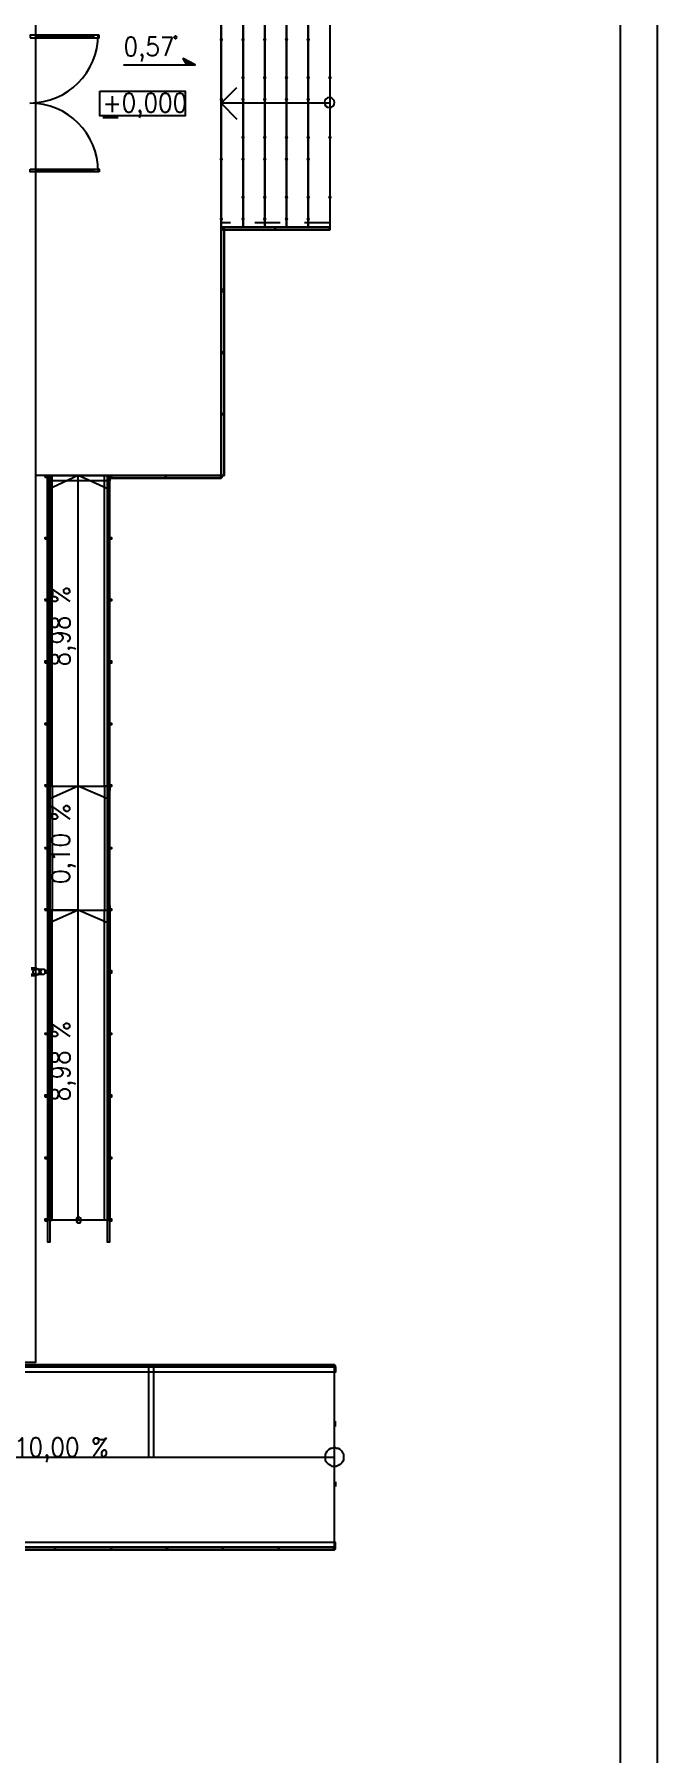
# Model space of a CAD drawing. Header units: millimetres. Extents: x 0 to 420, y 0 to 297.
# Drawn here: x 390.9 to 420.1, y 99.7 to 180 of the extents above; entities that cross this region are included whole.
import ezdxf

# ---------------------------------------------------------------- set-up
doc = ezdxf.new("R2010")
doc.units = ezdxf.units.MM
doc.layers.get('0').update_dxf_attribs({"linetype": 'CONTINUOUS'})
doc.styles.get("Standard").update_dxf_attribs({"font": 'STANDARD'})

msp = doc.modelspace()

# ---------------------------------------------------------------- hatches: boundary and pattern name
at = {"true_color": 0x0000fe}
for points in [[(399.753667, 179.747333), (399.728796, 179.687537), (399.669, 179.662667), (399.609204, 179.687537), (399.584333, 179.747333), (399.609204, 179.807129), (399.669, 179.832), (399.728796, 179.807129)], [(400.769667, 179.747333), (400.744796, 179.687537), (400.685, 179.662667), (400.625204, 179.687537), (400.600333, 179.747333), (400.625204, 179.807129), (400.685, 179.832), (400.744796, 179.807129)], [(401.785667, 179.747333), (401.760796, 179.687537), (401.701, 179.662667), (401.641204, 179.687537), (401.616333, 179.747333), (401.641204, 179.807129), (401.701, 179.832), (401.760796, 179.807129)], [(402.801667, 179.747333), (402.776796, 179.687537), (402.717, 179.662667), (402.657204, 179.687537), (402.632333, 179.747333), (402.657204, 179.807129), (402.717, 179.832), (402.776796, 179.807129)], [(403.817667, 179.747333), (403.792796, 179.687537), (403.733, 179.662667), (403.673204, 179.687537), (403.648333, 179.747333), (403.673204, 179.807129), (403.733, 179.832), (403.792796, 179.807129)], [(400.769667, 177.969333), (400.744796, 177.909538), (400.685, 177.884667), (400.625204, 177.909538), (400.600333, 177.969333), (400.625204, 178.029129), (400.685, 178.054), (400.744796, 178.029129)], [(401.785667, 177.969333), (401.760796, 177.909538), (401.701, 177.884667), (401.641204, 177.909538), (401.616333, 177.969333), (401.641204, 178.029129), (401.701, 178.054), (401.760796, 178.029129)], [(402.801667, 177.969333), (402.776796, 177.909538), (402.717, 177.884667), (402.657204, 177.909538), (402.632333, 177.969333), (402.657204, 178.029129), (402.717, 178.054), (402.776796, 178.029129)], [(403.817667, 177.969333), (403.792796, 177.909538), (403.733, 177.884667), (403.673204, 177.909538), (403.648333, 177.969333), (403.673204, 178.029129), (403.733, 178.054), (403.792796, 178.029129)], [(404.833667, 177.969333), (404.808796, 177.909538), (404.749, 177.884667), (404.689204, 177.909538), (404.664333, 177.969333), (404.689204, 178.029129), (404.749, 178.054), (404.808796, 178.029129)], [(399.753667, 176.953333), (399.728796, 176.893537), (399.669, 176.868667), (399.609204, 176.893537), (399.584333, 176.953333), (399.609204, 177.013129), (399.669, 177.038), (399.728796, 177.013129)], [(400.769667, 176.953333), (400.744796, 176.893537), (400.685, 176.868667), (400.625204, 176.893537), (400.600333, 176.953333), (400.625204, 177.013129), (400.685, 177.038), (400.744796, 177.013129)], [(401.785667, 176.953333), (401.760796, 176.893537), (401.701, 176.868667), (401.641204, 176.893537), (401.616333, 176.953333), (401.641204, 177.013129), (401.701, 177.038), (401.760796, 177.013129)], [(402.801667, 176.953333), (402.776796, 176.893537), (402.717, 176.868667), (402.657204, 176.893537), (402.632333, 176.953333), (402.657204, 177.013129), (402.717, 177.038), (402.776796, 177.013129)], [(403.817667, 176.953333), (403.792796, 176.893537), (403.733, 176.868667), (403.673204, 176.893537), (403.648333, 176.953333), (403.673204, 177.013129), (403.733, 177.038), (403.792796, 177.013129)], [(400.769667, 175.175333), (400.744796, 175.115537), (400.685, 175.090667), (400.625204, 175.115537), (400.600333, 175.175333), (400.625204, 175.235129), (400.685, 175.26), (400.744796, 175.235129)], [(401.785667, 175.175333), (401.760796, 175.115537), (401.701, 175.090667), (401.641204, 175.115537), (401.616333, 175.175333), (401.641204, 175.235129), (401.701, 175.26), (401.760796, 175.235129)], [(402.801667, 175.175333), (402.776796, 175.115537), (402.717, 175.090667), (402.657204, 175.115537), (402.632333, 175.175333), (402.657204, 175.235129), (402.717, 175.26), (402.776796, 175.235129)], [(403.817667, 175.175333), (403.792796, 175.115537), (403.733, 175.090667), (403.673204, 175.115537), (403.648333, 175.175333), (403.673204, 175.235129), (403.733, 175.26), (403.792796, 175.235129)], [(404.833667, 175.175333), (404.808796, 175.115537), (404.749, 175.090667), (404.689204, 175.115537), (404.664333, 175.175333), (404.689204, 175.235129), (404.749, 175.26), (404.808796, 175.235129)], [(399.753667, 174.159333), (399.728796, 174.099538), (399.669, 174.074667), (399.609204, 174.099538), (399.584333, 174.159333), (399.609204, 174.219129), (399.669, 174.244), (399.728796, 174.219129)], [(400.769667, 174.159333), (400.744796, 174.099538), (400.685, 174.074667), (400.625204, 174.099538), (400.600333, 174.159333), (400.625204, 174.219129), (400.685, 174.244), (400.744796, 174.219129)], [(401.785667, 174.159333), (401.760796, 174.099538), (401.701, 174.074667), (401.641204, 174.099538), (401.616333, 174.159333), (401.641204, 174.219129), (401.701, 174.244), (401.760796, 174.219129)], [(402.801667, 174.159333), (402.776796, 174.099538), (402.717, 174.074667), (402.657204, 174.099538), (402.632333, 174.159333), (402.657204, 174.219129), (402.717, 174.244), (402.776796, 174.219129)], [(403.817667, 174.159333), (403.792796, 174.099538), (403.733, 174.074667), (403.673204, 174.099538), (403.648333, 174.159333), (403.673204, 174.219129), (403.733, 174.244), (403.792796, 174.219129)], [(400.769667, 172.381333), (400.744796, 172.321537), (400.685, 172.296667), (400.625204, 172.321537), (400.600333, 172.381333), (400.625204, 172.441129), (400.685, 172.466), (400.744796, 172.441129)], [(401.785667, 172.381333), (401.760796, 172.321537), (401.701, 172.296667), (401.641204, 172.321537), (401.616333, 172.381333), (401.641204, 172.441129), (401.701, 172.466), (401.760796, 172.441129)], [(402.801667, 172.381333), (402.776796, 172.321537), (402.717, 172.296667), (402.657204, 172.321537), (402.632333, 172.381333), (402.657204, 172.441129), (402.717, 172.466), (402.776796, 172.441129)], [(403.817667, 172.381333), (403.792796, 172.321537), (403.733, 172.296667), (403.673204, 172.321537), (403.648333, 172.381333), (403.673204, 172.441129), (403.733, 172.466), (403.792796, 172.441129)], [(404.833667, 172.381333), (404.808796, 172.321537), (404.749, 172.296667), (404.689204, 172.321537), (404.664333, 172.381333), (404.689204, 172.441129), (404.749, 172.466), (404.808796, 172.441129)], [(399.753667, 171.365333), (399.728796, 171.305537), (399.669, 171.280667), (399.609204, 171.305537), (399.584333, 171.365333), (399.609204, 171.425129), (399.669, 171.45), (399.728796, 171.425129)], [(400.769667, 171.365333), (400.744796, 171.305537), (400.685, 171.280667), (400.625204, 171.305537), (400.600333, 171.365333), (400.625204, 171.425129), (400.685, 171.45), (400.744796, 171.425129)], [(401.785667, 171.365333), (401.760796, 171.305537), (401.701, 171.280667), (401.641204, 171.305537), (401.616333, 171.365333), (401.641204, 171.425129), (401.701, 171.45), (401.760796, 171.425129)], [(402.801667, 171.365333), (402.776796, 171.305537), (402.717, 171.280667), (402.657204, 171.305537), (402.632333, 171.365333), (402.657204, 171.425129), (402.717, 171.45), (402.776796, 171.425129)], [(403.817667, 171.365333), (403.792796, 171.305537), (403.733, 171.280667), (403.673204, 171.305537), (403.648333, 171.365333), (403.673204, 171.425129), (403.733, 171.45), (403.792796, 171.425129)]]:
    msp.add_hatch(color=0, dxfattribs=at).paths.add_polyline_path(points, flags=0)
at = {"true_color": 0x000007}
msp.add_hatch(color=0, dxfattribs=at).paths.add_polyline_path([(397.891, 178.858333), (398.441333, 178.562), (398.060333, 178.562)], flags=0)

# ---------------------------------------------------------------- linework, layer by layer
at = {"color": 0, "true_color": 0x000007}
for points in [[(0.211668, 0), (420.073667, 0), (420.073667, 296.925999), (0.211668, 296.925999)], [(7.239002, 1.735667), (418.338, 1.735667), (418.338, 295.190332), (7.239002, 295.190332)], [(105.156, 117.940667), (390.990667, 117.940667), (390.990667, 235.627333), (105.156, 235.627333)], [(399.669, 194.140667), (399.669, 159.385), (390.990667, 159.385), (390.990667, 194.140667)], [(400.685, 182.583667), (400.685, 170.984333), (399.669, 170.984333), (399.669, 182.583667)], [(401.701, 182.583667), (401.701, 170.984333), (400.685, 170.984333), (400.685, 182.583667)], [(402.717, 182.583667), (402.717, 170.984333), (401.701, 170.984333), (401.701, 182.583667)], [(403.733, 182.583667), (403.733, 170.984333), (402.717, 170.984333), (402.717, 182.583667)], [(404.749, 182.583667), (404.749, 170.984333), (403.733, 170.984333), (403.733, 182.583667)], [(390.736667, 179.832), (390.990667, 179.832), (390.990667, 179.959), (390.736667, 179.959)], [(393.7, 179.959), (390.990667, 179.959), (390.990667, 179.916667), (393.7, 179.916667)], [(393.954, 179.959), (393.7, 179.959), (393.7, 179.832), (393.954, 179.832)], [(393.7, 179.916667), (390.990667, 179.916667), (390.990667, 179.832), (393.7, 179.832)], [(397.594667, 179.853167), (397.576061, 179.898061), (397.531167, 179.916667), (397.486272, 179.898061), (397.467667, 179.853167), (397.486272, 179.808272), (397.531167, 179.789667), (397.576061, 179.808272)], [(397.891, 178.858333), (398.441333, 178.562), (398.060333, 178.562)], [(393.996333, 177.334333), (397.975667, 177.334333), (397.975667, 176.191333), (393.996333, 176.191333)], [(390.736667, 173.693667), (390.990667, 173.693667), (390.990667, 173.566667), (390.736667, 173.566667)], [(393.7, 173.651333), (390.990667, 173.651333), (390.990667, 173.693667), (393.7, 173.693667)], [(393.7, 173.566667), (390.990667, 173.566667), (390.990667, 173.651333), (393.7, 173.651333)], [(393.954, 173.566667), (393.7, 173.566667), (393.7, 173.693667), (393.954, 173.693667)], [(404.749, 170.857333), (399.669, 170.857333), (399.669, 170.984333), (404.749, 170.984333), (404.749, 170.857333), (399.669, 170.857333), (399.669, 170.984333), (404.749, 170.984333), (404.749, 170.857333), (399.669, 170.857333), (399.669, 170.984333), (404.749, 170.984333), (404.749, 170.857333), (404.749, 170.984333), (399.669, 170.984333), (399.669, 170.857333)], [(404.749, 170.857333), (404.749, 170.984333), (399.669, 170.984333), (399.669, 170.857333)], [(399.796, 170.942), (399.669, 170.942), (399.669, 170.857333), (399.796, 170.857333)], [(399.796, 170.899667), (399.796, 159.385), (399.669, 159.385), (399.669, 170.899667), (399.796, 170.899667), (399.796, 159.385), (399.669, 159.385), (399.669, 170.899667), (399.796, 170.899667), (399.796, 159.385), (399.669, 159.385), (399.669, 170.899667), (399.796, 170.899667), (399.669, 170.899667), (399.669, 159.385), (399.796, 159.385)], [(399.796, 170.899667), (399.669, 170.899667), (399.669, 159.385), (399.796, 159.385)], [(402.209, 170.857333), (402.209, 170.984333), (402.166667, 170.984333), (402.166667, 170.857333)], [(404.706667, 170.857333), (404.749, 170.857333), (404.749, 170.984333), (404.706667, 170.984333)], [(399.796, 168.063333), (399.669, 168.063333), (399.669, 167.978667), (399.796, 167.978667)], [(399.796, 165.142333), (399.669, 165.142333), (399.669, 165.1), (399.796, 165.1)], [(399.796, 162.263667), (399.669, 162.263667), (399.669, 162.221333), (399.796, 162.221333)], [(391.414, 159.300333), (391.541, 159.300333), (391.541, 159.385), (391.414, 159.385)], [(391.541, 144.864667), (391.541, 139.065), (391.541, 124.587), (391.668, 124.587), (391.668, 139.065), (391.668, 144.864667), (391.668, 159.342667), (391.541, 159.342667)], [(391.541, 144.864667), (391.541, 139.065), (391.541, 124.587), (391.583333, 124.587), (391.583333, 139.065), (391.583333, 144.864667), (391.583333, 159.342667), (391.541, 159.342667)], [(394.335, 144.864667), (394.335, 139.065), (394.335, 124.587), (394.462, 124.587), (394.462, 139.065), (394.462, 144.864667), (394.462, 159.342667), (394.335, 159.342667)], [(394.377333, 144.864667), (394.377333, 139.065), (394.377333, 124.587), (394.462, 124.587), (394.462, 139.065), (394.462, 144.864667), (394.462, 159.342667), (394.377333, 159.342667)], [(399.669, 159.258), (394.462, 159.258), (394.462, 159.385), (399.669, 159.385), (399.669, 159.258), (394.462, 159.258), (394.462, 159.385), (399.669, 159.385), (399.669, 159.258), (394.462, 159.258), (394.462, 159.385), (399.669, 159.385), (399.669, 159.258), (394.462, 159.258), (394.462, 159.385), (399.669, 159.385), (399.669, 159.258), (399.669, 159.385), (394.462, 159.385), (394.462, 159.258)], [(394.462, 159.300333), (394.546667, 159.300333), (394.546667, 159.385), (394.462, 159.385)], [(397.086667, 159.258), (397.086667, 159.385), (397.044333, 159.385), (397.044333, 159.258)], [(399.669, 159.385), (399.669, 159.342667), (399.626667, 159.342667), (399.626667, 159.300333), (399.626667, 159.258), (399.669, 159.258), (399.669, 159.300333), (399.711333, 159.300333), (399.669, 159.342667)], [(391.414, 156.421667), (391.541, 156.421667), (391.541, 156.464), (391.414, 156.464)], [(394.462, 156.421667), (394.546667, 156.421667), (394.546667, 156.464), (394.462, 156.464)], [(391.414, 153.543), (391.541, 153.543), (391.541, 153.585333), (391.414, 153.585333)], [(394.462, 153.543), (394.546667, 153.543), (394.546667, 153.585333), (394.462, 153.585333)], [(391.414, 150.622), (391.541, 150.622), (391.541, 150.706667), (391.414, 150.706667)], [(394.462, 150.622), (394.546667, 150.622), (394.546667, 150.706667), (394.462, 150.706667)], [(391.414, 147.743333), (391.541, 147.743333), (391.541, 147.785667), (391.414, 147.785667)], [(394.462, 147.743333), (394.546667, 147.743333), (394.546667, 147.785667), (394.462, 147.785667)], [(391.414, 144.864667), (391.541, 144.864667), (391.541, 144.907), (391.414, 144.907)], [(394.462, 144.864667), (394.546667, 144.864667), (394.546667, 144.907), (394.462, 144.907)], [(391.414, 141.943667), (391.541, 141.943667), (391.541, 141.986), (391.414, 141.986)], [(394.462, 141.943667), (394.546667, 141.943667), (394.546667, 141.986), (394.462, 141.986)], [(391.414, 139.065), (391.541, 139.065), (391.541, 139.107333), (391.414, 139.107333)], [(391.668, 139.065), (391.541, 139.065), (391.541, 124.587), (391.752667, 124.587), (391.752667, 139.065)], [(394.335, 139.065), (394.462, 139.065), (394.462, 124.587), (394.208, 124.587), (394.208, 139.065)], [(394.462, 139.065), (394.546667, 139.065), (394.546667, 139.107333), (394.462, 139.107333)], [(391.033, 136.059333), (390.990667, 136.059333), (390.948333, 136.059333), (390.906, 136.059333), (390.906, 136.101667), (390.863667, 136.144), (390.863667, 136.186333), (390.863667, 136.228667), (390.906, 136.271), (390.906, 136.313333), (390.948333, 136.313333), (390.990667, 136.313333), (391.033, 136.313333), (391.075333, 136.313333), (391.117667, 136.313333), (391.117667, 136.271), (391.16, 136.228667), (391.16, 136.186333), (391.16, 136.144), (391.117667, 136.101667), (391.117667, 136.059333), (391.075333, 136.059333)], [(391.329333, 136.313333), (391.371667, 136.313333), (391.414, 136.271), (391.414, 136.228667), (391.414, 136.186333), (391.414, 136.144), (391.414, 136.101667), (391.371667, 136.059333), (391.329333, 136.059333), (391.287, 136.059333), (391.244667, 136.059333), (391.244667, 136.101667), (391.244667, 136.144), (391.202333, 136.144), (391.202333, 136.186333), (391.202333, 136.228667), (391.244667, 136.228667), (391.244667, 136.271), (391.244667, 136.313333), (391.287, 136.313333)], [(391.414, 136.144), (391.541, 136.144), (391.541, 136.228667), (391.414, 136.228667)], [(394.462, 136.144), (394.546667, 136.144), (394.546667, 136.228667), (394.462, 136.228667)], [(391.414, 133.265333), (391.541, 133.265333), (391.541, 133.307667), (391.414, 133.307667)], [(394.462, 133.265333), (394.546667, 133.265333), (394.546667, 133.307667), (394.462, 133.307667)], [(391.414, 130.344333), (391.541, 130.344333), (391.541, 130.429), (391.414, 130.429)], [(394.462, 130.344333), (394.546667, 130.344333), (394.546667, 130.429), (394.462, 130.429)], [(391.414, 127.465667), (391.541, 127.465667), (391.541, 127.508), (391.414, 127.508)], [(394.462, 127.465667), (394.546667, 127.465667), (394.546667, 127.508), (394.462, 127.508)], [(391.414, 124.544667), (391.541, 124.544667), (391.541, 124.629333), (391.414, 124.629333)], [(392.980333, 124.714), (392.938, 124.714), (392.938, 124.671667), (392.895667, 124.671667), (392.895667, 124.629333), (392.853333, 124.587), (392.895667, 124.544667), (392.895667, 124.502333), (392.938, 124.502333), (392.938, 124.46), (392.980333, 124.46), (393.022667, 124.46), (393.065, 124.46), (393.065, 124.502333), (393.107333, 124.502333), (393.107333, 124.544667), (393.107333, 124.587), (393.107333, 124.629333), (393.107333, 124.671667), (393.065, 124.671667), (393.022667, 124.714)], [(394.462, 124.544667), (394.546667, 124.544667), (394.546667, 124.629333), (394.462, 124.629333)], [(378.883333, 117.813667), (404.960667, 117.813667), (404.960667, 117.729), (378.883333, 117.729), (378.883333, 117.813667), (404.960667, 117.813667), (404.960667, 117.729), (378.883333, 117.729), (378.883333, 117.813667), (404.960667, 117.813667), (404.960667, 117.729), (378.883333, 117.729), (378.883333, 117.813667), (404.960667, 117.813667), (404.960667, 117.729), (378.883333, 117.729), (378.883333, 117.813667), (378.883333, 117.729), (404.960667, 117.729), (404.960667, 117.813667)], [(378.883333, 117.602), (378.883333, 117.729), (405.003, 117.729), (405.003, 117.475), (378.883333, 117.475)], [(391.879667, 117.813667), (391.879667, 117.729), (391.922, 117.729), (391.922, 117.813667)], [(394.504333, 117.813667), (394.504333, 117.729), (394.546667, 117.729), (394.546667, 117.813667)], [(397.086667, 117.813667), (397.086667, 117.729), (397.171333, 117.729), (397.171333, 117.813667)], [(399.711333, 117.813667), (399.711333, 117.729), (399.753667, 117.729), (399.753667, 117.813667)], [(402.336, 117.813667), (402.336, 117.729), (402.378333, 117.729), (402.378333, 117.813667)], [(404.960667, 117.729), (405.003, 117.729), (405.003, 117.771333), (404.960667, 117.813667), (404.918333, 117.813667), (404.918333, 117.771333), (404.918333, 117.729)], [(404.537333, 113.495667), (404.537333, 113.580333), (404.537333, 113.665), (404.579667, 113.707333), (404.622, 113.792), (404.664333, 113.834333), (404.706667, 113.876667), (404.791333, 113.919), (404.833667, 113.919), (404.918333, 113.961333), (405.003, 113.961333), (405.045333, 113.919), (405.13, 113.919), (405.214667, 113.876667), (405.257, 113.834333), (405.299333, 113.792), (405.341667, 113.707333), (405.384, 113.665), (405.384, 113.580333), (405.384, 113.495667), (405.384, 113.453333), (405.384, 113.368667), (405.341667, 113.284), (405.299333, 113.241667), (405.257, 113.199333), (405.214667, 113.157), (405.13, 113.114667), (405.045333, 113.072333), (405.003, 113.072333), (404.918333, 113.072333), (404.833667, 113.072333), (404.791333, 113.114667), (404.706667, 113.157), (404.664333, 113.199333), (404.622, 113.241667), (404.579667, 113.284), (404.537333, 113.368667), (404.537333, 113.453333)], [(378.883333, 109.431667), (378.883333, 109.304667), (405.003, 109.304667), (405.003, 109.516333), (378.883333, 109.516333)], [(378.883333, 109.304667), (404.960667, 109.304667), (404.960667, 109.177667), (378.883333, 109.177667), (378.883333, 109.304667), (404.960667, 109.304667), (404.960667, 109.177667), (378.883333, 109.177667), (378.883333, 109.304667), (404.960667, 109.304667), (404.960667, 109.177667), (378.883333, 109.177667), (378.883333, 109.304667), (404.960667, 109.304667), (404.960667, 109.177667), (378.883333, 109.177667), (378.883333, 109.304667), (378.883333, 109.177667), (404.960667, 109.177667), (404.960667, 109.304667)], [(391.879667, 109.304667), (391.879667, 109.177667), (391.922, 109.177667), (391.922, 109.304667)], [(394.504333, 109.304667), (394.504333, 109.177667), (394.546667, 109.177667), (394.546667, 109.304667)], [(397.086667, 109.304667), (397.086667, 109.177667), (397.171333, 109.177667), (397.171333, 109.304667)], [(399.711333, 109.304667), (399.711333, 109.177667), (399.753667, 109.177667), (399.753667, 109.304667)], [(402.336, 109.304667), (402.336, 109.177667), (402.378333, 109.177667), (402.378333, 109.304667)], [(404.960667, 109.177667), (404.960667, 109.22), (405.003, 109.22), (405.003, 109.262333), (404.960667, 109.262333), (404.960667, 109.304667), (404.918333, 109.304667), (404.918333, 109.262333), (404.918333, 109.22)]]:
    msp.add_lwpolyline(points, close=True, dxfattribs=at)
for points in [[(390.7155, 176.784), (391.042286, 176.800502), (391.359633, 176.848936), (391.665934, 176.927695), (391.959583, 177.035174), (392.238973, 177.169764), (392.502498, 177.329861), (392.74855, 177.513856), (392.975523, 177.720143), (393.181811, 177.947117), (393.365806, 178.193169), (393.525902, 178.456693), (393.660493, 178.736083), (393.767972, 179.029732), (393.846731, 179.336034), (393.895165, 179.653381), (393.911667, 179.980167)], [(393.7, 179.916667), (390.990667, 179.916667)], [(395.097, 178.562), (398.441333, 178.562), (397.891, 178.858333), (398.060333, 178.562)], [(393.911667, 173.587833), (393.895165, 173.914619), (393.846731, 174.231966), (393.767972, 174.538268), (393.660493, 174.831917), (393.525902, 175.111307), (393.365806, 175.374831), (393.181811, 175.620883), (392.975523, 175.847857), (392.74855, 176.054144), (392.502498, 176.238139), (392.238973, 176.398236), (391.959583, 176.532826), (391.665934, 176.640305), (391.359633, 176.719064), (391.042286, 176.767498), (390.7155, 176.784)], [(404.749, 176.784), (403.733, 176.784), (400.685, 176.784), (399.669, 176.784), (400.388667, 177.503667)], [(399.669, 176.784), (400.388667, 176.022)], [(404.727833, 177.038), (404.637196, 177.019705), (404.563188, 176.969812), (404.513295, 176.895804), (404.495, 176.805167), (404.513295, 176.71453), (404.563188, 176.640522), (404.637196, 176.590628), (404.727833, 176.572333)], [(404.727833, 176.572333), (404.81847, 176.590628), (404.892478, 176.640522), (404.942372, 176.71453), (404.960667, 176.805167), (404.942372, 176.895804), (404.892478, 176.969812), (404.81847, 177.019705), (404.727833, 177.038)], [(394.123333, 176.106666), (394.843, 176.106666)], [(393.7, 173.651333), (390.990667, 173.651333)], [(400.134667, 170.984333), (399.669, 170.984333), (399.669, 171.196), (400.092333, 171.196)], [(401.235333, 171.196), (402.420667, 171.196)], [(403.563667, 171.196), (404.706667, 171.196)], [(402.420667, 170.984333), (401.277667, 170.984333)], [(404.749, 170.984333), (403.606, 170.984333)], [(394.462, 124.587), (394.462, 159.385), (391.541, 159.385), (391.541, 124.587)], [(394.462, 158.707667), (392.980333, 159.385), (391.541, 158.707667)], [(391.541, 144.864667), (391.541, 159.385)], [(391.541, 159.385), (391.668, 159.385)], [(392.980333, 159.131), (391.541, 159.131), (391.541, 159.385), (392.980333, 159.385)], [(391.668, 144.864667), (391.668, 159.342667), (391.541, 159.342667), (391.541, 144.864667)], [(391.668, 159.385), (391.752667, 159.385)], [(391.752667, 144.864667), (391.752667, 159.385)], [(392.980333, 124.587), (392.980333, 159.385)], [(392.980333, 159.385), (394.462, 159.385), (394.462, 159.258)], [(394.462, 159.258), (394.462, 159.131), (392.980333, 159.131)], [(394.208, 144.864667), (394.208, 159.385)], [(394.335, 159.385), (394.208, 159.385)], [(394.462, 159.385), (394.335, 159.385)], [(394.462, 144.864667), (394.462, 159.342667), (394.335, 159.342667), (394.335, 144.864667)], [(394.462, 144.864667), (394.462, 159.385)], [(391.541, 144.864667), (391.541, 139.065)], [(391.541, 144.864667), (394.462, 144.864667)], [(394.462, 144.229667), (392.980333, 144.864667), (391.541, 144.229667)], [(391.541, 141.986), (391.541, 144.864667), (391.668, 144.864667)], [(391.752667, 144.864667), (391.541, 144.864667)], [(391.541, 144.653), (391.541, 144.864667), (392.980333, 144.864667)], [(391.668, 139.065), (391.668, 144.864667)], [(391.668, 144.864667), (391.752667, 144.864667), (391.752667, 141.986)], [(392.980333, 144.864667), (394.462, 144.864667), (394.462, 144.78)], [(394.335, 144.864667), (394.208, 144.864667), (394.208, 141.986)], [(394.208, 144.864667), (394.462, 144.864667)], [(394.335, 144.864667), (394.335, 139.065)], [(394.462, 141.986), (394.462, 144.864667), (394.335, 144.864667)], [(394.462, 139.065), (394.462, 144.864667)], [(394.462, 144.78), (394.462, 144.653)], [(391.752667, 141.986), (391.752667, 139.065), (391.541, 139.065), (391.541, 141.986)], [(394.208, 141.986), (394.208, 139.065), (394.462, 139.065), (394.462, 141.986)], [(392.980333, 139.065), (391.541, 139.065), (391.541, 139.276667)], [(391.541, 139.065), (394.462, 139.065)], [(394.462, 138.43), (392.980333, 139.065), (391.541, 138.43)], [(394.462, 139.276667), (394.462, 139.192), (394.462, 139.065)], [(390.779, 136.355667), (391.033, 136.355667), (391.075333, 136.313333), (391.117667, 136.313333), (391.117667, 136.271), (391.16, 136.271), (391.16, 136.228667), (391.16, 136.186333), (391.16, 136.144), (391.16, 136.101667), (391.117667, 136.101667), (391.117667, 136.059333), (391.075333, 136.059333), (391.033, 136.059333), (391.033, 136.017), (390.779, 136.017)], [(390.779, 136.355667), (391.033, 136.355667), (391.075333, 136.313333), (391.117667, 136.313333), (391.117667, 136.271), (391.16, 136.271), (391.16, 136.228667), (391.16, 136.186333), (391.16, 136.144), (391.16, 136.101667), (391.117667, 136.101667), (391.117667, 136.059333), (391.075333, 136.059333), (391.033, 136.059333), (391.033, 136.017), (390.779, 136.017)], [(390.779, 136.017), (391.033, 136.017), (391.033, 136.059333), (391.075333, 136.059333), (391.117667, 136.059333), (391.117667, 136.101667), (391.16, 136.101667), (391.16, 136.144), (391.16, 136.186333), (391.16, 136.228667), (391.16, 136.271), (391.117667, 136.271), (391.117667, 136.313333), (391.075333, 136.313333), (391.033, 136.355667), (390.779, 136.355667)], [(390.779, 136.059333), (391.033, 136.059333), (391.075333, 136.059333), (391.117667, 136.059333), (391.117667, 136.101667), (391.16, 136.144), (391.16, 136.186333), (391.16, 136.228667), (391.117667, 136.271), (391.117667, 136.313333), (391.075333, 136.313333), (391.033, 136.313333), (390.779, 136.313333)], [(390.779, 136.059333), (391.033, 136.059333), (391.075333, 136.059333), (391.117667, 136.059333), (391.117667, 136.101667), (391.16, 136.144), (391.16, 136.186333), (391.16, 136.228667), (391.117667, 136.271), (391.117667, 136.313333), (391.075333, 136.313333), (391.033, 136.313333), (390.779, 136.313333)], [(390.779, 136.313333), (391.033, 136.313333), (391.075333, 136.313333), (391.117667, 136.313333), (391.117667, 136.271), (391.16, 136.228667), (391.16, 136.186333), (391.16, 136.144), (391.117667, 136.101667), (391.117667, 136.059333), (391.075333, 136.059333), (391.033, 136.059333), (390.779, 136.059333)], [(390.906, 136.059333), (390.948333, 136.059333), (390.990667, 136.059333), (391.033, 136.059333), (391.075333, 136.059333), (391.117667, 136.059333), (391.117667, 136.101667), (391.16, 136.144), (391.16, 136.186333), (391.16, 136.228667), (391.117667, 136.271), (391.117667, 136.313333), (391.075333, 136.313333), (391.033, 136.313333), (391.075333, 136.313333), (391.117667, 136.313333), (391.117667, 136.271), (391.16, 136.228667), (391.16, 136.186333), (391.16, 136.144), (391.117667, 136.101667), (391.117667, 136.059333), (391.075333, 136.059333), (391.033, 136.059333), (390.990667, 136.059333), (390.948333, 136.059333), (390.906, 136.059333)], [(390.906, 136.313333), (390.948333, 136.313333), (390.990667, 136.313333), (391.033, 136.313333), (390.990667, 136.313333), (390.948333, 136.313333), (390.906, 136.313333)], [(391.033, 136.313333), (391.329333, 136.313333)], [(391.329333, 136.059333), (391.033, 136.059333)], [(394.462, 124.587), (391.541, 124.587)], [(404.960667, 109.304667), (378.883333, 109.304667), (378.883333, 117.729), (404.960667, 117.729)], [(396.282333, 113.495667), (396.282333, 117.729), (396.367, 117.729)], [(396.367, 117.729), (396.494, 117.729), (396.494, 113.495667)], [(404.960667, 109.304667), (404.960667, 117.729)], [(405.003, 114.935), (405.003, 115.189)], [(404.960667, 113.495667), (378.883333, 113.495667), (382.862667, 109.304667)], [(405.003, 112.352667), (405.003, 112.141)], [(396.494, 109.304667), (396.282333, 109.304667)]]:
    msp.add_lwpolyline(points, dxfattribs=at)
at = {"color": 0, "true_color": 0x000012}
for points in [[(391.668, 124.587), (391.668, 139.065), (391.541, 139.065), (391.541, 124.587), (391.541, 123.571), (391.668, 123.571)], [(394.462, 124.587), (394.462, 139.065), (394.335, 139.065), (394.335, 124.587), (394.335, 123.571), (394.462, 123.571)]]:
    msp.add_lwpolyline(points, close=True, dxfattribs=at)

# ---------------------------------------------------------------- texts
at = {"color": 0, "true_color": 0x000007, "char_height": 0.872032, "attachment_point": 1}
for s, insert, width in [('0,57', (395.096986, 179.857369), 2.08318758), ('+0,000', (394.123333, 177.232697), 3.43968177), ('10,00 %', (389.97468, 114.410029), 4.28749084)]:
    msp.add_mtext(s, dxfattribs=dict(at, insert=insert, width=width))
at = {"color": 0, "true_color": 0x000007, "char_height": 0.872032, "attachment_point": 7, "rotation": 90}
for s, insert, width in [('8,98 %', (392.853333, 150.452668), 3.80302835), ('0,10 %', (392.853333, 140.292668), 3.60924363), ('8,98 %', (392.853333, 130.13266), 3.80302835)]:
    msp.add_mtext(s, dxfattribs=dict(at, insert=insert, width=width))

doc.saveas('drawing.dxf')
